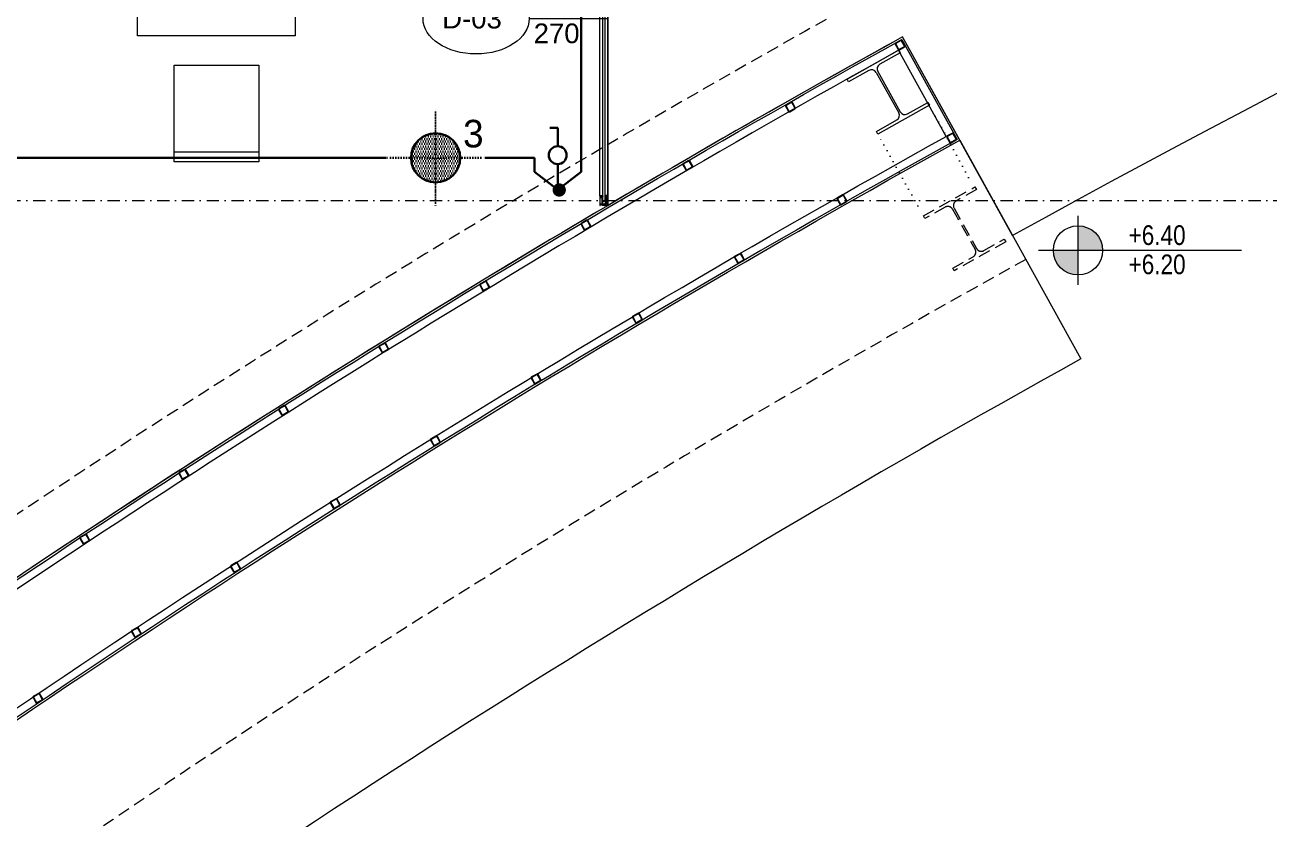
# Model space of a CAD drawing. Extents: x -1701 to 23780, y -363 to 7742.
# Drawn here: x 7201 to 7833, y 871 to 1274 of the extents above; entities that cross this region are included whole.
import ezdxf
from ezdxf.enums import TextEntityAlignment as Align

# ---------------------------------------------------------------- set-up
doc = ezdxf.new("R2010")
doc.units = 0
doc.header["$LTSCALE"] = 25
doc.header["$MEASUREMENT"] = 0
doc.header["$PDMODE"] = 1
for name, pattern in [('Audi$0$DASHDOT2', [0.5, 0.25, -0.125, 0, -0.125]), ('Audi$0$DOT2', [0.125, 0, -0.125]), ('Audi$0$HIDDEN', [0.375, 0.25, -0.125]), ('DOT2', [0.125, 0, -0.125])]:
    doc.linetypes.add(name, pattern=pattern)
doc.layers.get('0').update_dxf_attribs({"color": 9, "lineweight": 9})
for name, color, linetype, lineweight in [('0 @ 1', 9, 'Continuous', 9), ('31', 9, 'Continuous', 9), ('Audi$0$05', 8, 'Continuous', 9), ('Audi$0$06C', 8, 'Continuous', 9), ('Audi$0$06D', 8, 'Continuous', 9), ('Audi$0$10', 8, 'Continuous', 9), ('Audi$0$11', 8, 'Continuous', 9), ('Audi$0$15', 8, 'Continuous', 9), ('Audi$0$20', 8, 'Audi$0$DOT2', 9), ('Audi$0$21', 8, 'Continuous', 9), ('Audi$0$22', 8, 'Continuous', 9), ('Audi$0$24', 8, 'Audi$0$DASHDOT2', 9), ('Audi$0$35', 8, 'Continuous', 9), ('E-ANAHTAR', 7, 'Continuous', 30), ('E-Aydınlatma', 7, 'Continuous', 30), ('E-KABLO', 7, 'Continuous', 30), ('E-YUKARI ÇIKAN HAT', 7, 'Continuous', 30)]:
    doc.layers.add(name, color=color, linetype=linetype, lineweight=lineweight)
doc.styles.add('Audi$0$Arial', font='arial.ttf', dxfattribs={"height": 2.5})
doc.styles.add('Audi$0$MuuM_TEXT-STANDART', font='ARIALN.TTF')
doc.styles.add('TX-TEXT', font='')
doc.styles.get('TX-TEXT').set_extended_font_data('TrSah Futura Lt BT')
pattern_1 = [(225, (-604.72494, -2171.82614), (-0.0883883476, 0.0883883476), []), (135, (-604.72494, -2171.82614), (0.0883883476, 0.0883883476), [])]

# ---------------------------------------------------------------- blocks, each defined once
blk = doc.blocks.new('Audi$0$p-table_4')
for points in [[(-21.5, 55), (21.5, 55), (21.5, 104), (-21.5, 104)], [(-40, 40), (40, 40), (40, -40), (-40, -40)], [(-104, 21.5), (-55, 21.5), (-55, -21.5), (-104, -21.5)], [(-104, -21.5), (-55, -21.5), (-55, 21.5), (-104, 21.5)], [(104, 21.5), (55, 21.5), (55, -21.5), (104, -21.5)], [(104, -21.5), (55, -21.5), (55, 21.5), (104, 21.5)], [(-21.5, -55), (21.5, -55), (21.5, -104), (-21.5, -104)]]:
    blk.add_lwpolyline(points, close=True)
for points in [[(-21.5, 99), (21.5, 99)], [(-99, -21.5), (-99, 21.5)], [(-99, 21.5), (-99, -21.5)], [(99, -21.5), (99, 21.5)], [(99, 21.5), (99, -21.5)], [(-21.5, -99), (21.5, -99)]]:
    blk.add_lwpolyline(points)
blk = doc.blocks.new('Audi$0$0_doorno')
blk.add_lwpolyline([(4.5, 0), (12.5, 0)])
blk.add_ellipse((-0.89, 0), major_axis=(-5.39, 0), ratio=0.666667)
at = {"style": 'Audi$0$Arial'}
blk.add_attdef('YUKSEKLIK', text='', height=2, dxfattribs=at).set_placement((5, 12.3), align=Align.TOP_LEFT)
blk.add_attdef('KAPINO', text='', height=2, dxfattribs=at).set_placement((0, 0), align=Align.MIDDLE)
blk.add_attdef('GENISLIK', text='', height=2, dxfattribs=at).set_placement((5, -3.79), align=Align.BOTTOM_LEFT)
blk = doc.blocks.new('Audi$0$0_elevationtarget-p')
h = blk.add_hatch(color=256)
h.paths.add_polyline_path([(2.5, 0, 0.414214), (0, 2.5), (0, 0)])
h.paths.add_polyline_path([(0, 0), (-2.5, 0, 0.414214), (0, -2.5)])
blk.add_line((0, -3.5), (0, 3.5))
blk.add_lwpolyline([(16.6, 0), (-4, 0)])
blk.add_circle((0, 0), 2.5)
at = {"style": 'Audi$0$Arial'}
blk.add_attdef('BITMISKOT', text='', height=2, dxfattribs=at).set_placement((4.5, 0), align=Align.BOTTOM_LEFT)
blk.add_attdef('KABAKOT', text='', height=2, dxfattribs=at).set_placement((4.5, -0.59), align=Align.TOP_LEFT)
blk = doc.blocks.new('Audi$0$Prf-40x40')
for points in [[(1.5, -2), (-1.5, -2, -0.414214), (-2, -1.5), (-2, 1.5, -0.414214), (-1.5, 2), (1.5, 2, -0.414214), (2, 1.5), (2, -1.5, -0.414214)], [(1.5, -1.7), (-1.5, -1.7, -0.414214), (-1.7, -1.5), (-1.7, 1.5, -0.414214), (-1.5, 1.7), (1.5, 1.7, -0.414214), (1.7, 1.5), (1.7, -1.5, -0.414214)]]:
    blk.add_lwpolyline(points, format="xyb", close=True)
at = {"color": 252}
blk.add_point((0, 0), dxfattribs=at)
blk = doc.blocks.new('Audi$0$prf-300')
for p, q in [((0, 32), (30, 32)), ((0, 30.45), (0, 32)), ((30, 32), (30, 30.45)), ((11.85, 30.45), (0, 30.45)), ((14.55, 27.75), (14.55, 4.25)), ((15.45, 27.75), (15.45, 4.25)), ((30, 30.45), (18.15, 30.45)), ((0, 1.55), (11.85, 1.55)), ((0, 0), (0, 1.55)), ((18.15, 1.55), (30, 1.55)), ((30, 1.55), (30, 0)), ((30, 0), (0, 0))]:
    blk.add_line(p, q)
for centre, start, end in [((11.85, 27.75), 0, 90), ((18.15, 27.75), 90, 180), ((11.85, 4.25), 270, 0), ((18.15, 4.25), 180, 270)]:
    blk.add_arc(centre, 2.7, start, end)
blk = doc.blocks.new('Audi$0$p-strahle-alüminyumdoğramaprofili')
at = {"layer": 'Audi$0$10'}
h = blk.add_hatch(dxfattribs=at)
h.set_pattern_fill('NET', color=256, angle=315, style=0)
h.set_pattern_definition(pattern_1)
h.paths.add_polyline_path([(-4.62, 2.65), (-4.68, 2.65), (-4.72, 2.75), (-4.72, 2.8), (-4.69, 2.8), (-4.69, 2.92), (-4.98, 2.92), (-4.98, 2.8), (-4.95, 2.8), (-4.99, 2.65), (-5.08, 2.66), (-5.25, 2.28), (-5.14, 2.28), (-5.14, 2.33), (-4.98, 2.52, 0.2599), (-4.9, 2.28), (-4.66, 2.28, 0.382682)])
h.paths.add_polyline_path([(-4.86, 2.52), (-4.67, 2.52, -2.16717)], flags=16)
h = blk.add_hatch(dxfattribs=at)
h.set_pattern_fill('NET', color=256, angle=315, style=0)
h.set_pattern_definition(pattern_1)
h.paths.add_polyline_path([(-4.62, 0.88), (-4.68, 0.88), (-4.72, 0.77), (-4.72, 0.73), (-4.69, 0.73), (-4.69, 0.6), (-4.98, 0.6), (-4.98, 0.73), (-4.95, 0.73), (-4.99, 0.88), (-5.08, 0.87), (-5.25, 1.24), (-5.14, 1.24), (-5.14, 1.2), (-4.98, 1.01, -0.2599), (-4.9, 1.24), (-4.66, 1.24, -0.382682)])
h.paths.add_polyline_path([(-4.86, 1), (-4.67, 1, 2.16717)], flags=16)
h = blk.add_hatch(dxfattribs=at)
h.set_pattern_fill('NET', color=256, angle=315, style=0)
h.set_pattern_definition([(225, (-608.45214, -2173.53612), (-0.0883883476, 0.0883883476), []), (135, (-608.45214, -2173.53612), (0.0883883476, 0.0883883476), [])])
h.paths.add_polyline_path([(-3.45, 2.28), (-3.45, 2.57), (-4.49, 2.57), (-4.49, 2.28)])
h = blk.add_hatch(dxfattribs=at)
h.set_pattern_fill('NET', color=256, angle=315, style=0)
h.set_pattern_definition([(225, (-608.45214, -2180.04526), (-0.0883883476, 0.0883883476), []), (135, (-608.45214, -2180.04526), (0.0883883476, 0.0883883476), [])])
h.paths.add_polyline_path([(-3.45, 0.93), (-3.45, 1.24), (-4.49, 1.24), (-4.49, 0.93)])
h = blk.add_hatch(dxfattribs=at)
h.set_pattern_fill('NET', color=256, angle=315, style=0)
h.set_pattern_definition([(225, (-629.50454, -2177.58922), (-0.0883883476, 0.0883883476), []), (135, (-629.50454, -2177.58922), (0.0883883476, 0.0883883476), [])])
h.paths.add_polyline_path([(0, 0.68), (0, 1.75), (-0.18, 1.75), (-0.18, 0.68)])
for points in [[(-5.08, 2.66), (-5.25, 2.28)], [(-5.09, 0.88), (-5.25, 1.24)], [(-4.98, 2.52), (-5.14, 2.33), (-5.14, 2.28)], [(-4.98, 1.01), (-5.14, 1.2), (-5.14, 1.24)], [(-4.92, 3.6), (-4.92, 3.16), (-4.61, 3.16), (-4.61, 2.87), (-4.52, 2.87), (-4.62, 2.65), (-4.68, 2.65), (-4.72, 2.75), (-4.72, 2.8), (-4.69, 2.8), (-4.69, 3.05), (-4.98, 3.05), (-4.98, 2.8), (-4.95, 2.8), (-4.99, 2.65), (-5.08, 2.66), (-5.07, 3.76), (-0.11, 3.76)], [(-4.69, 2.92), (-4.98, 2.92)], [(-4.71, 0.6), (-4.98, 0.6)], [(-2.83, 0.2), (-2.67, 0.2), (-2.67, -0.04), (-4.87, -0.04), (-4.87, 0.19), (-4.57, 0.19), (-4.57, 0.73), (-2.67, 0.73)], [(-4.52, 2.87), (-4.49, 2.87), (-4.49, 2.26)], [(-4.49, 0.93), (-4.49, 0.93), (-4.49, 1.26)], [(-3.45, 2.26), (-3.45, 2.57)], [(-3.45, 1.26), (-3.45, 0.93)], [(-2.08, 0.93), (-2.08, 2.57)], [(-0.18, 0.68), (0, 0.68), (0, 1.75)], [(-0.18, 1.75), (0, 1.75)]]:
    blk.add_lwpolyline(points, dxfattribs=at)
for points in [[(-0.18, 2.74), (-0.18, 2.21), (0, 2.21), (0, 2.08), (-0.18, 2.08), (-0.18, 0.43), (0, 0.43), (0, 0), (-0.12, 0), (-0.12, -0.24), (-5.09, -0.24), (-5.09, 0.88), (-4.98, 0.88), (-4.94, 0.7), (-4.99, 0.7), (-4.99, 0.33), (-4.71, 0.33), (-4.71, 0.88), (-4.56, 0.88), (-4.52, 0.93), (-1.28, 0.93), (-1.2, 1.22), (-0.9, 1.22), (-0.9, 0.62), (-0.58, 0.62), (-0.58, 2.74)], [(-2.03, 0.78), (-1.35, 0.78), (-1.35, 0.08), (-1.28, 0.04), (-1.28, -0.04), (-2.09, -0.04), (-2.09, 0.1), (-2.03, 0.15)]]:
    blk.add_lwpolyline(points, close=True, dxfattribs=at)
for points in [[(-0.57, 3.26), (-0.57, 3.62), (-4.89, 3.62), (-4.89, 3.65, 0.561743), (-4.97, 3.66, 0.595966), (-4.92, 3.6, -2.204878)], [(-4.67, 2.52), (-4.86, 2.52, 1)], [(-4.67, 1), (-4.86, 1, -1)], [(-4.61, 2.87), (-4.49, 3.45, -0.833203), (-4.18, 3.44, -0.447088)], [(-4.49, 2.57), (-1.23, 2.57, -0.414214), (-0.9, 2.25), (-0.9, 1.22)], [(-4.18, 3.44), (-4.18, 2.99, 0.414214), (-4.07, 2.89), (-0.82, 2.89), (-0.82, 3.62)], [(-2.67, 0.73), (-2.67, 0.32), (-2.83, 0.32, 1), (-2.83, 0.2, -1)], [(-0.11, 3.76), (-0.11, 3.62), (-0.45, 3.62), (-0.45, 3.14, -1), (-0.66, 3.14)], [(-0.66, 3.14, -0.305404), (-0.57, 3.26, -5.773092)]]:
    blk.add_lwpolyline(points, format="xyb", dxfattribs=at)
for centre, radius, start, end in [((-4.73, 2.47), 0.253, 168.66756, 234.12581), ((-4.73, 1.06), 0.253, 125.87419, 191.33244), ((-4.77, 2.44), 0.125, 139.54015, 40.45985), ((-4.77, 1.08), 0.125, 319.54015, 220.45985), ((-4.84, 2.48), 0.273, 305.97376, 36.42893), ((-4.84, 1.04), 0.273, 323.57107, 54.02624)]:
    blk.add_arc(centre, radius, start, end, dxfattribs=at)
blk = doc.blocks.new('*U4832')
at = {"layer": 'Audi$0$06D'}
for points in [[(4.95, 4), (183.48, 4)], [(4.95, 0), (183.46, 0)]]:
    blk.add_lwpolyline(points, dxfattribs=at)
at = {"layer": 'Audi$0$15'}
for points in [[(1.96, 2.5), (186.47, 2.5)], [(186.47, 1.5), (1.96, 1.5)]]:
    blk.add_lwpolyline(points, dxfattribs=at)
at = {"layer": '0 @ 1', "linetype": 'Continuous', "xscale": -1}
blk.add_blockref('Audi$0$p-strahle-alüminyumdoğramaprofili', (-0.12, 0.24), dxfattribs=at)
at = {"layer": '0 @ 1', "linetype": 'Continuous'}
blk.add_blockref('Audi$0$p-strahle-alüminyumdoğramaprofili', (188.55, 0.24), dxfattribs=at)
blk = doc.blocks.new('Audi')
at = {"layer": 'Audi$0$06C'}
blk.add_lwpolyline([(7676.22, 1215.64), (7737.75, 1104.54, 0.030791), (7109.42, 704.15), (7109.42, 847.7)], format="xyb", dxfattribs=at)
at = {"layer": 'Audi$0$06D', "linetype": 'Audi$0$HIDDEN', "lineweight": 0}
for p, q in [((7657.79, 1177.22), (7683.95, 1191.91)), ((7684.71, 1190.55), (7674.37, 1184.76)), ((7683.95, 1191.91), (7684.71, 1190.55)), ((7658.55, 1175.87), (7657.79, 1177.22)), ((7668.88, 1181.67), (7658.55, 1175.87)), ((7672.56, 1180.64), (7684.06, 1160.15)), ((7673.34, 1181.08), (7684.84, 1160.59)), ((7699.61, 1164), (7673.45, 1149.32)), ((7688.52, 1159.55), (7698.85, 1165.35)), ((7698.85, 1165.35), (7699.61, 1164)), ((7672.69, 1150.67), (7683.02, 1156.47)), ((7673.45, 1149.32), (7672.69, 1150.67))]:
    blk.add_line(p, q, dxfattribs=at)
at = {"layer": 'Audi$0$06D'}
blk.add_lwpolyline([(7110.87, 867.48, -0.026656), (7669.43, 1217.59), (7645.2, 1261.33, 0.024327), (7129.77, 941.6, 0.024327)], format="xyb", dxfattribs=at)
at = {"layer": 'Audi$0$06D', "linetype": 'Audi$0$HIDDEN', "lineweight": 0}
for centre, start, end in [((7670.2, 1179.32), 29.30168, 119.30168), ((7675.7, 1182.4), 119.30168, 209.30168), ((7681.7, 1158.82), 299.30168, 29.30168), ((7687.2, 1161.91), 209.30168, 299.30168)]:
    blk.add_arc(centre, 2.7, start, end, dxfattribs=at)
at = {"layer": 'Audi$0$11'}
blk.add_lwpolyline([(7129.5, 946.27, -0.02439), (7646.76, 1266.77), (7674.86, 1216.03, 0.026932), (7110.87, 862.59), (7110.87, 861.37, -0.027001), (7676.22, 1215.64), (7647.15, 1268.13, 0.024402), (7129.5, 947.48)], format="xyb", dxfattribs=at)
at = {"layer": 'Audi$0$20', "linetype": 'Audi$0$HIDDEN', "lineweight": 0}
blk.add_lwpolyline([(7129.5, 979.76, -0.152644), (10705.5, 2076.19, -0.10573)], format="xyb", dxfattribs=at)
at = {"layer": 'Audi$0$20'}
for points in [[(7680.76, 1196.73), (7660.83, 1233.47)], [(7654.97, 1182.25), (7634.67, 1218.79)]]:
    blk.add_lwpolyline(points, dxfattribs=at)
at = {"layer": 'Audi$0$20', "linetype": 'Audi$0$HIDDEN'}
blk.add_lwpolyline([(7109.42, 775.36, -0.029077), (7709.78, 1155.04)], format="xyb", dxfattribs=at)
at = {"layer": 'Audi$0$24'}
blk.add_lwpolyline([(6827.5, 1185), (11027.5, 1185)], dxfattribs=at)
at = {"layer": 'Audi$0$35'}
blk.add_lwpolyline([(10004.84, 1897.89, 0.099521), (7703.07, 1167.17), (7703.07, 1167.17), (7647.15, 1268.13, 0.006902), (7497.58, 1182.57), (7497.58, 1835), (7909.5, 1835), (7909.5, 2075), (7894.5, 2075), (7894.5, 2325), (7909.5, 2325), (7909.5, 2483.5), (7895.44, 2489.8), (7892.5, 2489.8), (7892.5, 2570.2), (7895.5, 2570.2), (7909.5, 2576.5), (7909.5, 2652), (7890.5, 2652), (7890.5, 2768), (7909.5, 2768), (7909.5, 2803), (8525.5, 2803)], format="xyb", dxfattribs=at)
blk.add_lwpolyline([(7497.5, 1835), (7497.5, 1182.71), (7497.58, 1182.57, 0.017498), (7129.5, 947.48), (7129.5, 1835)], format="xyb", close=True, dxfattribs=at)
at = {"linetype": 'Continuous', "rotation": 90}
blk.add_blockref('*U4832', (7497.5, 1182.53), dxfattribs=at)
at = {"layer": 'Audi$0$05'}
blk.add_blockref('Audi$0$p-table_4', (7298.63, 1308.71), dxfattribs=at)
at = {"layer": 'Audi$0$10', "xscale": -1, "rotation": 28.99122559832658}
for p in [(7645.98, 1264.05), (7590.24, 1232.6), (7672.15, 1216.82), (7538.11, 1202.88), (7616.42, 1185.36), (7486.35, 1172.51), (7564.29, 1155.65), (7434.86, 1141.63), (7512.52, 1125.27), (7383.66, 1110.24), (7461.04, 1094.39), (7332.73, 1078.35), (7409.88, 1062.93), (7282.09, 1045.95), (7358.98, 1031.01), (7231.73, 1013.05), (7308.36, 998.58), (7258.02, 965.63), (7207.97, 932.18)]:
    blk.add_blockref('Audi$0$Prf-40x40', p, dxfattribs=at)
at = {"layer": 'Audi$0$10', "linetype": 'Continuous', "rotation": 29.30168467490477}
blk.add_blockref('Audi$0$prf-300', (7634.67, 1218.79), dxfattribs=at)
at = {"layer": 'Audi$0$21'}
ref = blk.add_blockref('Audi$0$0_elevationtarget-p', (7736.32, 1159.7), dxfattribs=dict(at, xscale=5, yscale=5, zscale=0.5))
ref.add_attrib('BITMISKOT', ' +6.40', dxfattribs={"layer": '0', "height": 10, "style": 'Audi$0$MuuM_TEXT-STANDART'}).set_placement((7758.82, 1159.43), align=Align.BOTTOM_LEFT)
ref.add_attrib('KABAKOT', ' +6.20', dxfattribs={"layer": '0', "height": 10, "style": 'Audi$0$MuuM_TEXT-STANDART'}).set_placement((7758.82, 1144.59), align=Align.BOTTOM_LEFT)
at = {"layer": 'Audi$0$22'}
ref = blk.add_blockref('Audi$0$0_doorno', (7435, 1277.45), dxfattribs=dict(at, xscale=5, yscale=5, zscale=5))
ref.add_attrib('KAPINO', 'D-03', dxfattribs={"layer": '0', "height": 10, "style": 'Audi$0$Arial'}).set_placement((7428.49, 1277.44), align=Align.MIDDLE)
ref.add_attrib('GENISLIK', '185', dxfattribs={"layer": '0', "height": 10, "style": 'Audi$0$Arial'}).set_placement((7460, 1277.45), align=Align.BOTTOM_LEFT)
ref.add_attrib('YUKSEKLIK', '270', dxfattribs={"layer": '0', "height": 10, "style": 'Audi$0$Arial'}).set_placement((7459.82, 1274.95), align=Align.TOP_LEFT)
blk = doc.blocks.new('p-bur-VW-spotlight')
at = {"layer": 'E-Aydınlatma'}
h = blk.add_hatch(dxfattribs=at)
h.set_pattern_fill('DOTS', color=4, scale=20)
edge = h.paths.add_edge_path()
edge.add_arc((0, 0), 12.5, 0, 360)
at = {"layer": 'E-Aydınlatma', "color": 4, "linetype": 'DOT2', "ltscale": 0.4}
for q in [(0, 25), (-25, 0), (0, -25), (25, 0)]:
    blk.add_line((0, 0), q, dxfattribs=at)
at = {"layer": 'E-Aydınlatma', "color": 4, "linetype": 'ByBlock'}
blk.add_circle((0, 0), 12.5, dxfattribs=at)
at = {"layer": 'E-Aydınlatma', "color": 4, "style": 'TX-TEXT', "text_generation_flag": 4}
blk.add_attdef('W', text='', height=14, rotation=180, dxfattribs=at).set_placement((19.53, 11.56), align=Align.MIDDLE_CENTER)
blk = doc.blocks.new('100_ANAHTAR')
at = {"layer": 'E-ANAHTAR', "color": 4}
for p, q in [((0, 5.65), (-0.71, 5.65)), ((0, 3.97), (0, 5.65)), ((0, 2.35), (0, 0))]:
    blk.add_line(p, q, dxfattribs=at)
blk.add_circle((0, 3.16), 0.81, dxfattribs=at)

msp = doc.modelspace()

# ---------------------------------------------------------------- linework, layer by layer
at = {"layer": 'E-KABLO', "color": 6}
for p, q in [((7483.9, 1199.66), (7483.9, 1330.37)), ((7185, 1206.73), (7385, 1206.73)), ((7435, 1206.73), (7460.15, 1206.73)), ((7460.15, 1199.66), (7460.15, 1206.73)), ((7472.03, 1190.37), (7460.15, 1199.66)), ((7472.03, 1190.37), (7483.9, 1199.66))]:
    msp.add_line(p, q, dxfattribs=at)
at = {"layer": 'E-YUKARI ÇIKAN HAT', "color": 4, "linetype": 'Continuous', "const_width": 3.38}
msp.add_lwpolyline([(7471.1, 1190.37, 1), (7474.47, 1190.37, 1)], format="xyb", close=True, dxfattribs=at)

# ---------------------------------------------------------------- block references
at = {"color": 6}
msp.add_blockref('Audi', (0, 0), dxfattribs=at)
at = {"layer": '31', "color": 2, "linetype": 'ByBlock'}
ref = msp.add_blockref('p-bur-VW-spotlight', (7410, 1206.73), dxfattribs=at)
ref.add_attrib('W', '3', dxfattribs={"layer": '0', "height": 14, "rotation": 180, "style": 'TX-TEXT', "text_generation_flag": 6}).set_placement((7429.15, 1207.8), align=Align.BOTTOM_CENTER)
at = {"layer": 'E-ANAHTAR', "xscale": 5.599999999999998, "yscale": 5.599999999999998, "zscale": 5.599999999999998}
msp.add_blockref('100_ANAHTAR', (7472.03, 1190.37), dxfattribs=at)

doc.saveas('drawing.dxf')
